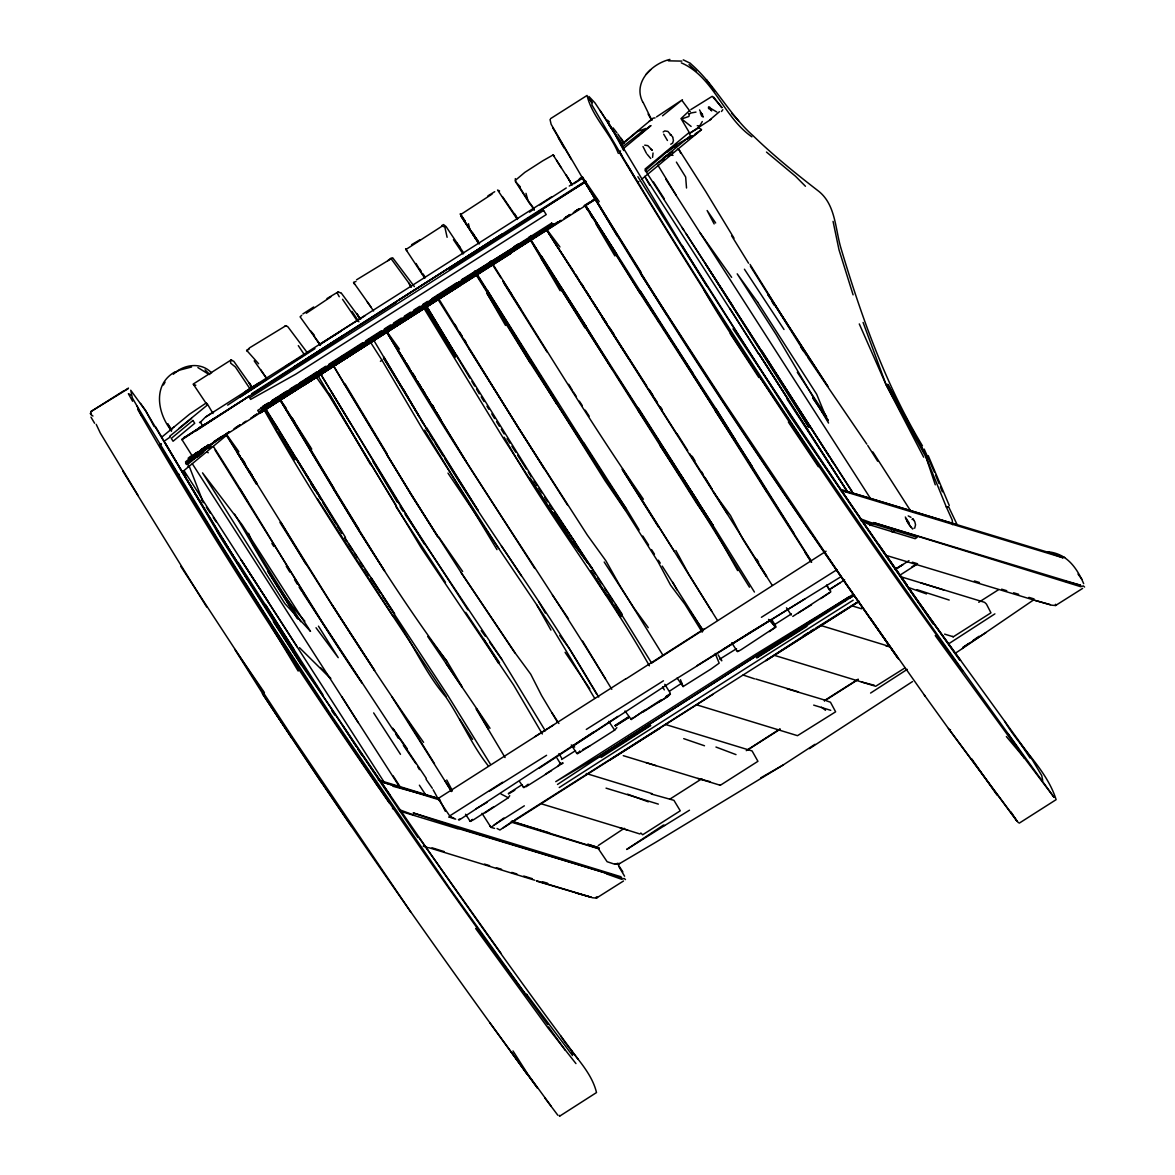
<?xml version="1.0" encoding="UTF-8"?>
<svg xmlns="http://www.w3.org/2000/svg" width="1175" height="1175" viewBox="0 0 1175 1175"><rect width="100%" height="100%" fill="white"/><g stroke="black" fill="none" stroke-linecap="round" stroke-linejoin="round"><path stroke-width="1.5" d="M708.569 107.806L708.584 106.866L709.597 107.057L711.653 110.891L708.569 107.806L708.598 108.658M550.032 119.527L551.134 124.3L581.933 177.043M464.668 220.988L460.585 213.688M515.34 180.348L524.843 172.358L542.718 160.843L553.102 154.938L554.409 155.937M652.58 157.362L653.036 153M184.739 437.276L249.291 396.034M460.159 213.968L479.062 243.578M672.629 136.917L667.87 131.424L664.756 130.924L663.17 131.967M695.982 112.095L691.267 112.932L689.373 113.916L688.932 116.442L681.324 119.057L689.328 132.584L690.283 132.922L698.743 127.737M616.376 375.324L713.019 525.401L638.51 408.239M641.726 499.346L717.396 620.341M557.846 766.438L560.783 762.766M830.563 590.717L830.725 591.921L820.87 598.56M914.679 528.236L915.545 524.814L914.782 521.671L912.623 518.689L912.05 519.438M913.092 528.309L912.608 529.029L908.892 524.403L909.23 523.095L905.293 517.015M622.251 469.486L658.617 527.281M128.31 388.587L90.974 411.529L91.062 414.584L92.942 416.053M656.546 116.883L682.44 99.713L662.538 115.811M417.83 837.481C342.674 727.017 268.855 615.553 199.677 501.226L155.467 426.643M702.283 121.524L699.698 125.945L697.245 125.74M163.398 385.003L165.058 382.198M458.426 819.665L459.807 819.004M576.602 753.381L578.071 752.852M559.256 1115.339L559.653 1116.03M775.794 626.863L740.97 649.819L737.489 651.626L736.461 650.832M457.971 828.86L399.911 811.132M669.897 59.411C651.875 63.656 632.796 82.221 642.652 101.873M339.237 296.732L337.298 293.192L338.253 291.885L341.058 293.06M721.479 111.508L722.845 109.672M645.06 170.713L670.249 148.931L676.756 145.671M645.604 170.948L852.022 491.326M775.794 627.142L775.294 626.084M199.912 422.692L205.17 417.375L213.718 411.793M528.192 784.195L523.815 787.647L519.717 781.757M867.091 522.772L868.281 521.641M650.759 69.677L646.147 74.231M658.455 702.371L668.384 696.114L670.235 693.632L665.755 696.731M208.107 444.811L185.606 463.582M688.814 111.243L681.089 118.528L691.12 126.43M208.621 448.424L210.898 446.456M485.069 812.894L508.32 797.737L509.759 795.695M184.255 437.159L181.993 439.7L215.363 417.624M710.038 119.718L719.452 111.684M597.517 897.171L596.459 898.082L592.611 897.773L536.843 881.191M1056.619 604.596L1055.561 605.507L1051.713 605.198L1035.351 600.484L887.36 555.76M515.34 178.615L515.517 181.626L529.852 203.863M829.712 592.45L792.787 616.434M161.034 443.768L160.02 444.635L161.43 444.297M619.548 151.795L620.562 150.929M641.917 179.055L701.563 129.544L699.419 128.281M227.216 434.765L182.375 471.895M622.471 146.948L645.839 128.472L637.555 131.512L620.929 145.289M623.102 148.814L651.067 125.637M667.224 151.443L670.249 148.931M162.032 436.909L173.827 427.157M191.54 418.476L169.626 436.307M188.103 458.265L190.761 456.076M197.841 451.699L185.532 461.893L187.236 464.786L221.062 436.762M186.443 463.332L204.509 448.688L186.135 463.949M620.988 144.804L653.138 118.146L655.062 117.897M650.157 125.857L638.377 135.61L639.288 135.389M178.85 428.449L207.211 405.169M173.298 427.582L189.572 414.173L206.447 402.819M178.292 475.214L179.349 474.377M637.819 182.375L638.877 181.537M577.483 753.777L614.657 730.13L616.86 727.619M598.281 845.53L624.292 828.272M175.06 371.858C152.691 384.21 157.23 412.88 171.124 430.285M598.428 848.805L607.123 861.716L614.422 864.124L619.592 863.596L615.421 863.816L619.592 863.596L655.474 842.431L782.991 765.101L814.98 744.318M503.913 817.991L490.988 827.362L482.014 813.35M663.42 158.199L667.459 155.188L663.42 157.744M579.907 751.295L576.896 753.527L571.285 744.95M492.046 194.11L460.556 214.643M306.308 313.255L330.909 296.834M596.327 758.36L810.985 620.752L827.009 611.925M649.114 121.333L651.523 119.586M955.216 653.329L962.692 648.336M227.642 405.111L266.549 379.481M667.65 151.972L676.315 144.892L692.207 135.713M200.528 450.054L204.744 447.073M1033.383 600.072L962.487 648.468M497.054 828.493L499.933 830.005L513.255 820.84M205.684 446.955L192.259 455.959L181.743 439.274M424.836 278.269L405.918 249.497L442.167 226.099L444.826 226.995L447.117 237.291M869.808 525.489L871.821 524.094L866.724 522.537M529.543 212.146L533.964 209.091M539.854 204.993L566.262 187.971M198.002 454.578L210.589 446.368M691.414 137.196L697.656 132.848M624.982 710.978L631.239 719.482L644.532 710.243M968.729 643.43L962.854 647.513L986.06 632.547M973.15 640.36L979.025 636.277M164.015 441.286L170.331 436.909M769.331 631.621L775.427 627.406L770.506 619.577M173.327 374.267C183.623 364.294 201.145 361.709 211.603 372.886M710.948 119.395L690.401 132.76M625.276 679.091L437.996 798.618L449.702 815.92L502.548 782.256M690.841 109.583L712.212 96.321L722.082 107.527M784.004 329.485L744.436 269.207M539.413 768.068L670.014 682.748L804.948 598.853M912.534 681.559L809.457 748.637M632.972 718.101L661.231 699.786M591.642 200.822L594.477 198.913M459.131 820.062L593.977 731.775M197.738 454.505L207.725 447.822M380.406 361.268L381.978 360.226L368.539 339.149M656.942 163.604L663.919 158.977M829.506 589.615L844.663 579.848M557.479 784.459L649.628 723.947M686.802 139.296L689.505 137.504M572.827 745.934L617.844 716.398M870.587 693.059L907.247 669.353M240.17 397.121L314.988 348.623M252.361 394.11L344.143 335.095M459.425 263.229L465.506 259.249M468.546 257.252L473.114 254.255M477.667 251.274L482.235 248.277M488.315 244.297L491.356 242.3M494.396 240.302L498.964 237.306M505.044 233.326L509.612 230.329M514.165 227.348L583.006 183.256M528.677 237.423L531.526 235.558M849.584 598.31L854.078 595.358L756.627 657.559M503.414 827.758L712.917 694.396M245.002 391.76L551.618 196.812M488.359 263.156L491.4 261.173M652.287 662.627L826.054 551.237M669.677 691.047L681.75 683.189M895.321 569.464L908.98 560.622M395.755 302.724L185.151 437.041M542.85 209.282L449.305 268.884M195.667 453.197L192.259 455.959L226.055 434.486M463.185 282.602L553.19 225.057M199.75 455.592L192.421 459.381L203.627 452.111M206.066 447.455L553.249 225.483L509.26 252.331M765.938 660.409L813.996 629.242L810.926 631.078M949.077 643.533L994.902 613.864M573.885 183.755L582.756 178.027M262.069 408.371L308.364 378.717M235.485 427.788L240.082 424.807M253.873 415.906L256.928 413.938M259.998 411.955L356.304 350.708M625.673 679.121L704.633 628.625M508.349 793.477L522.053 784.68M302.886 313.931L313.681 306.983M353.205 353.748L259.646 413.35L460.086 285.628M192.421 459.381L202.408 452.948M493.72 806.755L473.701 819.665L470.235 821.369L469.589 820.737M916.529 564.543L899.903 575.192M904.647 668.12L875.669 686.288L775.045 655.547M319.864 344.627L341.235 330.909L319.585 344.466M248.777 396.416L195.535 431.137M586.296 181.405L542.762 209.062M213.571 441.873L223.617 435.426M226.481 433.575L229.345 431.739M513.372 250.995L561.018 220.474M564.088 218.506L570.242 214.57M573.312 212.602L579.466 208.665M584.078 205.713L590.217 201.762M615.054 725.445L628.625 716.75M766.056 660.688L858.896 601.497L514.812 819.9M356.554 279.812L392.67 257.78L414.378 286.612M205.919 416.772L258.72 383.123M569.258 186.061L582.741 177.44M344.392 334.684L293.691 367.129L501.887 234.236L451.273 266.578M429.448 300.844L433.972 297.951M436.997 296.027L440.008 294.088M446.045 290.24L450.583 287.346M455.107 284.453L459.631 281.574M462.656 279.635L465.667 277.711M471.718 273.863L476.242 270.97M409.825 316.986L511.83 251.744M596.474 198.678L510.038 253.536M669.897 799.118L701.93 778.702M664.727 825.496L626.657 849.466L663.493 825.041L664.727 825.496L689.505 810.192M251.876 393.581L452.302 265.844M262.524 406.55L268.693 402.628M271.777 400.66L287.199 390.834M290.284 388.866L296.452 384.945M299.537 382.977L316.486 372.167M319.571 370.198L325.739 366.277M328.824 364.309L362.752 342.689M365.836 340.721L381.243 330.895M384.328 328.941L390.497 325.005M393.581 323.037L401.292 318.131M404.376 316.163L410.545 312.227M413.629 310.259L419.798 306.337M427.509 301.417L422.883 304.369L455.312 357.156M432.136 298.479L456.796 282.749M552.911 223.72L261.981 409.106L260.982 407.534M513.343 250.774L553.322 225.292M556.392 223.338L561.018 220.386M565.63 217.448L570.242 214.511L565.528 217.302M579.466 208.636L574.854 211.573L577.88 209.532M262.701 410.839L556.686 223.5M668.81 154.189L672.761 151.663M837.011 569.655L761.4 617.301M615.377 726.062L628.948 717.411M774.633 624.571L791.407 613.893M848.776 597.032L599.837 755.672L555.731 781.669L754.879 654.754L853.373 594.256M524.344 805.815L494.205 824.953M601.159 757.449L650.7 725.562M806.917 626.319L756.876 657.883M998.265 589.879L978.76 602.29M747.829 749.797L780.024 729.293M824.453 700.961L858.176 679.473M584.195 181.89L398.957 299.904M449.217 268.546L499.36 236.851M292.252 368.818L342.424 337.005M272.159 400.704L276.727 397.811M279.782 395.872L285.877 392.009M288.933 390.071L291.973 388.147M298.068 384.269L301.123 382.345M305.691 379.437L308.746 377.513M314.841 373.635L317.896 371.711M340.809 357.171L343.878 355.232M695.145 133.862L701.005 130.146M233.913 428.846L240.008 424.998M243.049 423.059L246.104 421.135M250.672 418.241L256.752 414.393M259.793 412.454L262.848 410.53M561.621 759.476L575.515 750.678M895.35 569.332L902.973 564.499L895.13 569.185M610.045 759.961L659.865 728.368M90.974 411.529L123.742 390.82M341.044 330.836L365.161 315.605M200.572 450.128L209.253 444.635M586.296 729.425L663.464 680.795M545.508 774.046L563.075 762.942L561.18 764.132M525.974 786.78L551.516 770.624M1082.601 588.425L1055.561 605.507L1055.458 604.288M623.499 881L596.459 898.082L596.357 896.848M550.576 118.631L587.059 95.454C591.95 116.589 610.339 133.069 618.329 153.396M576.235 187.648L585.517 181.787M327.017 367.173L264.683 406.007M213.894 441.712L229.36 431.959M125.064 390.218L128.457 388.088M579.363 178.776L582.447 176.852M513.974 246.662L518.381 243.886M586.927 204.523L595.607 199.089M489.446 791.157L546.581 755.305M643.048 712.021L668.384 696.114M459.146 284.277L553.249 225.483M259.264 412.836L302.944 385.503M535.095 736.563L553.543 725.034M696.775 665.784L747.594 634.074M723.051 649.349L840.845 576.793M600.381 756.538L650.436 725.225M815.509 628.273L858.896 601.159M719.746 659.16L736.519 648.703M615.215 725.783L628.875 717.279M326.988 298.538L338.253 291.885M829.286 589.527L840.169 582.815M487.904 195.873L494.704 191.701M461.423 279.812L552.882 223.661M798.589 612.748L811.514 604.831M803.318 635.763L807.886 632.958M747.623 633.868L769.889 620.356M199.53 495.116L383.637 781.375M508.569 793.933L514.812 790.173M252.552 387.853L233.766 361.268L230.814 360.123L230.564 363.09L235.397 366.982L250.525 389.615M286.083 366.027L301.99 356.495M1019.268 823.146L1056.119 799.661C1046.602 769.507 1020.267 747.976 1004.552 721.097M231.593 359.653L193.214 384.063L206.565 404.038M411.617 244.679L419.842 239.817M670.749 144.231L672.629 143.13L673.437 140.442L672.732 137.24M475.919 808.782L487.052 802.408M911.932 566.776L916.368 564.235M760.724 777.85L782.991 765.101M665.799 696.878L670.426 694.249M441.873 225.512L443.533 224.587L446.089 226.599L463.758 253.095M198.575 427.906L207.52 422.927M559.52 1116.25L596.503 1092.559C591.319 1070.763 572.328 1054.401 560.695 1035.895M944.597 634.118L953.336 636.791L990.951 612.821L986.457 604.126L984.606 602.334L901.005 576.793M623.279 755.672L720.319 785.282L757.934 761.312L752.088 750.942L665.711 724.549M471.469 820.106L472.673 819.445L470.235 821.369L465.55 814.231M173.753 373.18L179.511 370.14L191.569 366.997M387.765 260.703L391.055 258.103M582.594 749.709L589.865 745.861M677.108 678.034L683.101 686.567L710.963 669.045L719.159 663.155L715.208 653.476M284.6 326.327L286.01 325.637L287.919 326.841L307.468 352.926M301.696 315.326L300.11 316.839L320.32 345.024M668.09 156.187L671.116 154.777L672.996 155.408M631.239 719.482L631.856 718.175M454.152 818.681L449.07 817.051L450.289 816.566L455.694 819.166M891.384 531.159L892.486 532.025L894.483 531.276M670.191 135.022L671.204 134.655M355.966 281.486L353.528 282.308L354.615 284.35M497.568 189.998L517.352 219.461M286.01 325.637L249.555 347.844L246.779 350.914M924.27 694.939L949.429 729.881L950.487 729.66M392.465 808.694L394.051 808.444M249.085 349.107L246.588 350.267L258.603 363.736M449.07 817.051L451.082 816.801M668.399 60.836L681.838 61.1M199.5 422.368L200.705 422.31L202.232 425.394M892.486 532.025L893.352 531.981M859.277 323.933L886.17 384.901L926.018 457.207L946.272 506.836L947.946 506.91M568.759 179.07L571.197 183.638M644.708 145.157L647.822 145.656L652.316 150.371L650.539 148.961M826.554 700.858L830.475 702.224L835.616 711.815L797.502 735.668L697.377 705.044M193.464 384.68L195.814 385.224M885.891 645.898L889.299 646.691M494.543 828.39L490.988 827.362L489.813 825.805M380.906 781.61L438.921 798.897M861.437 681.941L874.303 685.26M658.338 804.111L606.05 788.146M651.17 793.977L673.921 800.322L680.266 810.809L642.652 834.779L640.801 832.987M697.891 778.467L710.361 781.727M1065.505 581.287L1080.692 585.297L873.495 522.581L1080.736 586.707L1083.335 585.884L1084.569 587.03M458.059 828.478L621.59 877.857L620.797 876.697L413.189 812.924L457.853 827.861L621.59 877.857M392.847 786.251L438.069 798.413M813.688 705.117L830.71 710.317M786.986 688.756L825.144 700.197M1035.351 600.484L1050.303 604.655M576.264 893.059L591.201 897.23L536.387 880.736M743.055 675.008L754.497 678.827M841.535 489.652L1047.836 552.206L1063.213 557.875L840.61 490.357L855.973 494.073L955.818 524.417M627.626 830.079L542.028 804.023M378.262 779.965L438.113 798.339M1083.673 583.652C1076.623 567.408 1066.489 553.278 1047.41 551.751M1001.629 589.174L1006.74 590.717M1013.57 592.773L1018.696 594.315M1028.933 597.385L1034.059 598.927M542.527 881.735L547.653 883.277M974.339 580.949L979.451 582.492M511.992 821.501L598.986 848.556M861.407 520.319L917.176 537.298L915.163 538.693L871.336 525.357L861.304 520.966M912.343 562.179L917.572 563.765M798.471 691.884L755.819 679.003M510.978 822.03L599.206 848.908M484.482 864.095L489.608 865.652M496.438 867.737L501.549 869.294M511.801 872.408L516.912 873.965M523.742 876.051L532.275 878.65M534.684 880.207L429.213 847.777M949.209 600.058L916.838 589.63M821.046 625.555L889.284 646.441M683.703 738.634L704.501 745.773M586.296 773.517L651.993 793.624M639.978 834L619.93 827.714M380.817 781.669L439.612 799.955M1046.617 551.721L1064.726 557.435M852.712 606.05L861.539 608.782M646.088 762.604L656.047 765.689M587.515 844.282L599.103 847.865M920.818 582.844L943.643 589.938M511.683 821.178L549.562 832.943M432.018 847.807L444.268 851.611M423.191 846.191L428.273 847.777M588.308 844.311L598.472 847.689M688.506 113.608L689.373 113.916M406.8 250.627L405.625 248.821L406.344 249.071M908.128 587.383L926.502 593.918M606.403 873.848L621.634 879.282L624.233 878.445L625.482 879.59M859.924 518.63L873.612 523.58M736.005 754.614L715.957 747.036M677.534 149.24L679.121 149.812L705.778 191.598L734.008 238.172M398.413 809.325L413.894 815.053M627.626 794.183L648.306 801.835M681.309 62.862C713.666 76.83 723.345 117.162 751.883 136.829M614.657 730.13L608.753 721.303M952.543 636.439L953.336 636.791M719.526 784.929L720.319 785.282M683.248 59.852L690.445 63.332M500.961 793.992L508.32 797.737M908.216 515.913L910.977 517.308M498.494 190.423L499.581 190.967M515.517 181.626L520.305 186.898M737.357 650.553L738.517 651.376M197.899 367.569L208.357 374.061M130.792 395.094L128.369 393.713L132.628 401.262M710.699 108.394L716.75 111.963M682.146 100.653L690.268 111.684M522.567 786.383L524.138 787.382M207.314 452.169L208.254 452.786M702.577 114.313L700.315 112.771L701.695 116.09L703.34 116.971L699.551 109.921M821.472 707.218L825.511 710.288M572.489 745.317L574.648 747.109M905.543 518.366L911.007 527.34M690.548 63.641C714.841 84.483 729.043 114.562 753.146 135.771C773.312 155.408 795.211 173.092 817.447 190.291C835.807 203.76 835.058 228.64 841.006 248.38C861.437 316.721 885.495 384.533 922.463 445.883M766.482 152.06L795.534 176.279L805.448 186.267M689.035 64.581L696.496 71.323M607.402 120.158L609.355 121.906M609.091 125.108L622.882 144.363M299.463 647.675L330.586 678.46M205.052 369.875L209.811 374.561M650.7 158.463L647.014 154.116M320.746 667.841L330.674 678.269M731.599 113.299L738.634 120.878M768.582 619.387L774.354 625.776M341.426 293.265L360.519 319.101M310.523 330.733L314.43 335.301M304.854 621.178C276.007 589.439 256.782 550.59 234.603 514.195M1006.358 736.549L1024.571 758.272L1054.078 797.355C891.135 572.71 731.643 344.907 591.906 104.898L592.082 103.429L588.866 97.775L591.95 102.519L588.925 96.482L595.02 102.959L608.9 123.904L681.941 245.634L789.835 415.686L933.229 624.145M731.584 235.705L748.548 263.2M1018.299 822.618L949.429 729.881M475.64 928.456L548.226 1028.272L575.941 1063.581M411.529 286.744L391.231 258.867M502.489 196.666L517.646 218.844L514.474 213.556M557.817 1115.207L544.686 1097.773M612.968 127.767L616.904 132.819M403.363 745.347L415.891 763.632M462.025 686.597L447.308 661.833L427.744 636.498L490.019 728.294M683.101 686.567L680.501 679.738M331.365 708.246C410.942 827.038 492.501 944.582 578.056 1059.174M462.95 218.036L464.947 220.65M423.793 308.041L503.179 437.937L529.47 478.592L573.341 543.79L592.244 568.421L622.339 614.525M948.431 728.485L1016.772 820.884L1010.999 811.984M456.546 242.652L460.394 247.719M690.43 611.778L703.076 630.255M713.754 97.158L721.729 107.703M489.828 1022.764L537.504 1088.065C442.578 958.859 350.267 827.685 262.407 693.558L291.767 738.12M1077.989 574.061L1081.969 579.348M546.948 229.683L559.946 246.985M475.875 237.849L477.784 240.39M618.902 866.636L624.571 876.212M530.057 203.334L532.921 207.167M912.623 518.689L913.783 520.231M316.031 627.744L338.209 657.648L318.469 626.158M665.843 179.246L700.109 232.856L731.643 277.373M962.898 671.41C840.61 504.046 726.414 330.821 619.739 153.088M559.77 635.543L569.229 648.336L596.827 694.352M503.282 964.308C381.552 796.577 267.019 623.543 160.123 445.971M481.192 630.608L485.378 636.292M547.814 1024.791L503.194 963.764M344.304 384.181L411.984 496.012L461.07 572.489L515.076 652.889L530.733 674.2L541.587 695.527L557.479 722.096M254.197 360.872L267.239 379.246M279.958 522.42C326.606 596.474 372.857 670.998 423.587 742.365M557.875 247.881L546.654 229.815L713.519 492.252L730.512 515.575L742.776 539.031L766.232 576.426M648.233 627.656L634.192 608.356L604.2 562.017M637.878 176.691C740.852 340.823 845.853 504.016 960.548 660.321M367.158 301.711L373.591 311.008M550.928 1105.881L528.104 1074.64L513.005 1050.949M600.117 110.509L614.525 133.377L623.793 150.547M140.515 403.407L145.377 410.148L154.189 426.613M573.15 542.879L587.559 562.928M386.854 331.585L399.412 349.122M500.932 953.219L418.564 837.129M906.336 585.047L959.813 660.365M935.241 635.572L1024.571 758.272L1008.033 733.626M925.107 696.114L840.859 576.558M468.458 223.72L469.78 229.36L479.518 243.548M342.542 299.302L357.508 321.304M489.549 642.137L502.063 659.704L545.332 730.85M447.308 661.833C384.739 577.601 332.026 486.729 278.328 396.724L311.772 449.114M226.364 434.177L238.877 451.743M548.49 1026.818L565.234 1050.259M370.933 306.925L353.763 282.72M511.081 1051.757L526.885 1074.009M490.93 261.07C540.941 340.926 589.747 421.752 643.401 499.243M407.196 748.71L392.729 728.25L426.231 778.291M807.695 357.376L866.797 444.106M389.483 803.157C300.624 675.126 215.48 544.304 137.607 409.252M90.225 413.409L91.062 414.584M534.757 568.465L466.152 461.525L386.707 331.673C456.546 454.167 538.826 568.876 611.793 689.314M260.63 369.64L266.975 378.967M878.503 544.201L907.115 585.062M971.534 758.639L997.12 795.181M898.008 658.499L811.808 534.038M313.813 335.742L320.217 345.024L317.441 340.941M314.048 373.929L328.457 394.477L396.445 505.867M280.105 399.559L286.054 408.092M828.111 420.048L812.762 397.899L827.861 420.283M870.822 618.843L898.434 658.72C787.279 501.857 680.868 341.543 582.051 176.617L599.235 201.659M570.389 423.837L573.459 428.288M576.543 432.738L600.543 470.117M554.277 512.183L574.825 541.837L591.686 568.656M592.244 568.421L554.673 512.138L553.601 513.402L573.341 543.79M438.437 536.578L462.642 571.505M316.016 372.46L421.061 547.623L513.622 685.054L542.336 733.978M426.026 779.201L432.327 788.293M737.65 570.58L712.902 526.797L696.525 503.106L530.483 240.141L560.123 290.724M273.378 621.737L301.387 664.918L331.218 708.07M360.196 751.838L389.953 794.946M572.063 184.607L553.102 154.938M687.845 488.506L690.841 492.854M422.897 273.76L424.66 276.316M213.439 446.573C263.802 524.755 309.113 606.359 362.032 682.983L302.856 593.037M410.618 911.815L292.913 737.797L180.833 566.453M706.498 79.68L714.429 91.253M715.663 222.956L707.13 210.516L714.15 223.94M867.737 445.487L877.666 461.217M617.888 134.097L624.219 143.35L621.134 138.312M596.812 223.162L616.581 254.138L585.326 205.111C661.76 323.507 735.007 443.959 811.675 562.149M453.447 239.685L463.082 253.991M423.984 305.25L436.703 323.83L456.062 355.643L436.542 324.241L455.68 356.436L424.88 306.881L435.984 325.607M649.393 665.814C605.008 587.015 548.417 516.104 504.178 437.232M565.087 652.345L589.865 688.917M488.389 765.997C471.425 744.642 461.055 719.364 445.81 696.907C424.601 672.203 412.234 641.785 393.331 615.465M171.873 429.859L167.761 423.867L171.462 431.284M331.747 710.669L334.802 715.134M264.434 692.589L234.75 649.305L262.701 693.647L321.715 782.829M704.031 290.181C738.913 351.075 782.3 406.477 818.857 466.328M811.235 533.523C731.482 417.566 654.739 299.493 582.815 178.512L617.448 236.292M594.741 698.42L552.882 628.816L447.983 473.114M797.296 372.284L826.627 416.596M609.193 483.586L626.451 508.922L639.2 530.013M321.686 782.418L351.619 826.422M446.28 696.584C383.256 601.057 318.19 506.675 262.392 406.712L275.978 426.892L263.773 406.565M800.763 347.11L803.729 351.501M849.731 502.592L732.994 328.838M698.846 504.545L712.931 525.357L754.423 592.053M552.397 594.991L568.524 618.887M465.697 612.366L499.551 662.729M607.181 121.04L611.426 127.341M751.28 466.783L754.277 471.248M756.289 474.23L811.176 560.872M419.563 268.825L421.193 271.263M357.038 313.989L360.549 319.203M298.303 345.626L304.589 355.056M502.063 659.704L405.037 514.268M788.366 422.06L818.343 466.695M642.666 296.32L639.626 291.797L641.594 294.852M644.693 299.331L716.06 408.988L793.992 533.435M654.46 398.002L657.413 402.393M660.365 406.8L662.333 409.722M445.707 662.832L461.775 686.743M264.155 407.519L276.287 425.629L341.954 533.112M669.074 337.489L672.071 341.969M674.068 344.965L678.063 350.943M680.046 353.939L709.656 400.469M715.076 410.56L752.235 467.474L767.055 492.222M606.814 323.478L601.776 315.928L606.638 323.58M609.825 327.987L613.864 334.023M201.366 499.713L203.348 502.68M206.33 507.145L210.296 513.078M213.277 517.543L216.259 521.994M1020.164 743.085L1030.137 758.051M626.789 164.221L628.684 167.085M841.535 577.189L723.007 400.337L640.448 273.555M501.387 545.905L521.377 575.867M461.07 572.489L514.944 652.947M370.815 578.688L380.612 593.39M382.58 596.327L447.249 694.543L490.386 764.176M247.675 501.681L239.832 488.506M584.974 205.566L639.978 293.133L752.235 467.474M621.12 616.449L590.731 570.595L605.992 595.035M467.9 609.84L398.868 503.341L318.66 370.742L350.003 422.75M213.013 413.527L207.197 403.671M373.665 712.902L400.484 754.335M681.926 227.363L683.923 230.388M685.921 233.399L732.818 305.911M786.486 607.798L791.23 614.995M529.69 238.158L586.002 326.283L561.812 288.139M677.96 556.127L679.899 559.05M608.459 594.109L613.306 601.468M615.259 604.405L651.699 663.185M351.986 311.375L358.904 321.803M394.668 613.791L344.76 537.768L346.684 540.794M762.369 352.662L853.021 493.324M573.811 271.645L558.184 247.969L600.792 314.415M575.765 274.612L577.718 277.564M755.496 559.183L772.225 585.326M541.381 258.75L611.852 368.671M637.658 409.62L661.011 445.046L749.474 587.177M731.673 642.813L736.417 650.01M574.825 541.837L531.761 476.228L456.414 354.938M592.67 570.154L595.637 574.648M597.605 577.645L601.556 583.637M604.523 588.132L607.475 592.641M445.501 582.359L395.769 506.396M297.246 646.984L241.066 559.829L268.326 601.938M519.409 186.913L534.302 210.193M658.338 560.196L660.277 563.148M662.215 566.086L703.223 630.828M216.964 530.894L220.929 536.96M222.927 539.986L237.82 562.693M375.368 782.359L378.365 786.912M750.399 266.24L806.77 355.863M787.661 398.751L758.83 353.572L846.999 490.988L644.693 176.353L649.716 185.151M540.808 256.738L542.762 259.719M544.701 262.701L553.469 276.096M555.408 279.077L712.931 525.357M660.1 445.678L679.914 475.919M511.654 294.323L502.9 280.972L520.966 309.568M573.444 392.083L576.396 396.592M579.348 401.116L582.301 405.625M585.238 410.148L589.174 416.17M444.87 458.867C492.134 535.976 546.698 608.371 592.303 686.508M419.372 785.194L425.365 794.344M846.984 491.062L787.074 399.133M730.189 333.568L758.844 377.498M578.35 279.136L677.299 434.677M716.192 411.044L719.188 415.642M722.17 420.239L726.165 426.378M728.162 429.448L752.088 466.269M534.038 481.06L536.931 485.51M538.855 488.462L541.748 492.913M544.642 497.363L547.535 501.813M549.459 504.78L552.353 509.216M617.272 863.287L622.867 871.909M392.024 696.966L451.479 791.318M646.647 385.929L608.591 326.65M648.6 388.94L653.491 396.489M680.619 474.671L697.686 501.079M702.18 632.165L684.922 604.244L670.572 585.15L658.088 561.812L625.57 510.582L605.11 480.766L476.066 274.73M552.074 712.961L558.889 723.477M400.146 506.719L403.084 511.242M317.441 498.685L392.832 615.891M331.864 604.435L374.561 670.382L331.864 604.435L226.143 434.309M667.429 140.486L663.699 134.17M601.967 317.206L628.361 358.14M583.975 442.975L626.393 509.039M625.732 510.435L530.278 362.913L486.979 293.309L505.514 325.431M184.255 471.087L199.691 495.013M872.878 451.949L910.831 511.198M700.109 232.856L870.822 499.037M653.462 181.978L664.36 198.898M761.899 350.855L829.579 457.09M586.193 206.447L596.636 222.824M644.532 299.434L647.469 304.002M650.407 308.584L653.344 313.167M657.266 319.262L659.219 322.317M663.141 328.412L665.094 331.468M472.394 233.296L475.611 238.319L460.762 215.759L478.563 243.431M642.828 536.035L648.644 545.097M651.552 549.636L654.46 554.159M436.733 295.557L518.542 428.111L567.349 504.795M530.175 478.063L553.175 513.842M192.362 463.802L399.236 786.383M238.158 562.458L322.993 694.866M342.512 725.166L356.113 746.316M358.052 749.342L361.929 755.378M640.566 291.327L693.03 373.386M546.522 229.771L557.2 246.486M498.729 548.534L423.587 430.917L381.978 360.226M459.763 719.306L472.614 739.369M215.04 450.054L322.567 622.574L393.654 730.747M393.111 775.852L401.028 788.19M804.669 551.912L811.176 562.105M492.266 264.302L500.976 277.946M384.504 570.771L358.522 530.057L279.988 399.779L297.774 428.258M371.55 578.262L394.33 613.967M310.934 483.88L314.885 490.078M348.623 543.834L352.471 549.9M354.409 552.926L357.303 557.479M360.196 562.017L363.09 566.57M365.028 569.596L368.877 575.662M240.243 456.517L237.291 451.876L253.007 477.491M243.196 461.143L246.162 465.785M249.115 470.426L252.067 475.053M556.568 160.388L561.444 168.054M826.539 585.268L829.447 589.85L826.877 585.312M712.902 526.797L680.487 475.42M476.507 274.157L531.408 361.636M583.725 443.107L474.964 270.793M386.546 454.49L437.834 536.872L411.984 496.012L331.6 362.664L344.363 384.225M257.222 483.909L237.335 452.669L256.444 484.306M581.919 177.645L641.3 272.688M572.063 184.974L566.218 174.913M677.153 433.839L687.727 450.568M689.652 453.609L712.285 489.623L705.044 477.52M771.828 619.798L775.588 625.746M472.482 232.503L475.023 236.513M622.442 468.84L630.153 481.045M632.091 484.085L640.757 497.818M674.421 551.383L622.456 469.692M531.335 361.856L557.405 402.966L476.492 274.304M507.057 438.583L509.95 443.151M511.874 446.192L515.722 452.272M517.646 455.312L526.327 469.001M528.251 472.042L531.144 476.609M404.67 360.417L385.444 330.116L440.493 419.754L431.122 404.376M406.623 363.516L409.576 368.172M412.513 372.813L415.465 377.469M252.669 388.191L249.203 382.712L251.891 388.587M271.895 543.423L273.834 546.478M729.925 308.54L758.492 353.822M756.788 559.241L758.624 562.135M541.675 256.297L561.591 287.86M547.109 352.074L503.532 282.705M544.392 469.045L436.762 297.407M478.137 510.435L425.879 427.92L427.773 431.005M300.785 621.678L253.242 544.598L248.571 533.347M298.068 619.254L268.047 571.564L296.908 617.933M265.462 604.479L294.029 649.79M788.263 325.769L750.017 264.375M831.518 460.174L833.457 463.244M436.219 323.257L456.091 354.923L426.466 305.985L470.015 378.277M264.037 407.534L277.373 428.743M279.283 431.783L319.541 495.85M341.91 696.79L358.228 722.713M122.876 471.16L206.712 607.034M640.654 273.188L666.328 314.136M716.06 408.988L735.3 439.744M581.566 283.704L584.445 288.316M586.369 291.385L590.217 297.51M592.141 300.58L600.807 314.401M664.786 684.305L670.088 692.795M466.152 461.525L397.87 350.062L440.992 419.813M403.025 389.116L383.447 357.832L426.231 428.067L383.887 356.965M477.99 510.479L426.569 427.597M424.601 544.466L330.748 390.702M333.333 488.521L384.519 570.888M225.762 434.295L256.693 483.512L254.858 480.502M301.387 664.918L221.399 538.796L165.22 443.034M244.958 582.932L271.748 625.746M715.986 409.943L735.139 440.625M713.225 491.121L727.501 514.004M602.408 473.114L605.213 477.623M299.625 431.225L301.476 434.192M307.968 444.576L310.743 449.041M345.494 537.43L295.836 457.516M318.822 496.261L320.746 499.331M322.67 502.415L336.109 523.933M338.033 527.002L341.881 533.156M395.549 733.788L398.384 738.341M676.389 162.106L685.657 177.014L686.523 188M552.617 127.561L571.373 159.492M454.798 324.3L456.678 327.326M459.498 331.849L462.318 336.388M464.213 339.413L466.093 342.439M421.017 387.06L417.228 380.964L424.733 393.272M422.912 390.115L424.821 393.17M432.4 405.36L434.295 408.401M387.251 454.108L345.053 383.858M263.92 405.742L317.882 494.719M275.317 428.434L294.837 459.836M407.945 721.024L434.471 763.662M199.677 501.226L145.744 411L130.733 390.232L132.29 397.796L137.093 406.153L219.563 542.174L272.306 625.364L330.175 713.651L448.674 886.861L527.046 996.209L526.459 994.079L572.519 1055.517L571.491 1050.641M169.156 459.924L177.572 473.98M713.519 492.252L766.688 576.176M529.793 238.275L585.091 328.031M662.817 655.033L620.106 586.046L605.977 560.916L587.294 535.036L518.542 428.111L469.001 348.637M606.638 594.594L620.532 617.051M481.221 396.93L484.085 401.556M486.949 406.197L488.873 409.282M491.738 413.908L494.602 418.55M496.526 421.634L499.39 426.275M501.299 429.36L504.178 433.986M429.345 401.13L417.066 381.302L429.242 401.307M431.24 404.185L438.804 416.391L435.998 411.749M649.746 390.335L653.52 396.46M286.245 566.188L289.917 572.166M294.514 579.627L297.275 584.107M299.111 587.089L301.872 591.568M844.032 599.691L845.06 601.35M711.492 403.48L713.342 406.491M429.668 434.104L433.472 440.302M435.367 443.386L442.975 455.768M496.996 549.65L424.66 430.109M556.979 758.081L560.563 763.897M310.391 449.966L359.183 529.719M242.153 458.647L244.943 463.17M619.915 152.324L621.692 155.218M639.978 293.133L616.552 254.828L596.033 224.072L614.892 255.944M585.708 206.859L587.588 209.943M590.408 214.555L592.303 217.639M692.163 456.238L694.983 460.85M680.281 474.524L683.953 480.531M685.803 483.542L694.072 497.054M585.855 326.062L608.577 363.178M906.88 521.098L908.892 524.403M657.853 165.102L676.066 194.991M531.188 362.238L556.597 403.877M432.473 405.213L434.353 408.298M426.613 396.357L429.433 400.969M431.313 404.053L434.118 408.665M483.557 638.759L498.567 663.376M682.073 245.355L706.895 286.215M532.378 242.858L529.572 238.217L531.159 241.492M534.258 245.942L537.063 250.569M373.562 339.913L419.431 416.993L403.172 388.808M476.081 708.907L505.074 757.537M445.119 780.993L451.538 791.553M222.457 538.238L247.279 579.099L180.186 468.517M568.729 384.298L572.504 390.526M605.522 678.959L582.668 641.168M558.918 753.63L561.723 758.272M271.117 626.128L298.186 671.072M701.402 471.483L703.223 474.494M718.131 654.872L721.7 660.82L721.288 659.395M507.101 324.388L530.278 362.913M138.165 495.63L100.316 433.017L96.203 424.337M373.033 461.657L397.253 502.151M291.855 417.918L333.862 488.212M280.707 522.097L305.676 563.78M471.88 381.39L474.656 386.061M476.521 389.16L479.297 393.831M292.619 418.653L295.336 423.206M767.862 294.602L769.684 297.642M771.49 300.697L774.207 305.265M592.376 686.362L598.721 697.039M646.294 153.102L643.004 146.523M564.25 148.167L558.287 137.754M638.143 492.913L640.889 497.568M416.038 263.494L422.354 274.142M445.31 811.264L439.156 798.515L438.231 799.308M417.668 766.629L419.446 769.625M90.974 417.125L94.588 423.25M423.117 423.235L421.267 420.107L424.058 424.792M629.55 168.568L635.602 178.938M535.873 368.583L487.449 290.651L504.075 320.129M538.62 373.283L542.277 379.569M539.002 602.188L545.332 613.056M370.61 464.712L329.279 393.566M662.582 686.89L664.33 689.901M711.727 611.264L688.477 573.723L675.86 550.473M476.609 708.598L488.477 729.278M648.086 114.034L651.626 120.217M476.683 239.553L479.062 243.754M536.784 604.934L550.928 630.094M408.68 282.852L411.059 287.141M356.936 313.681L360.005 319.218M651.846 120.261L643.092 102.298M433.149 789.776L437.218 797.208M924.182 449.1L934.331 472.027M891.502 391.275L894.058 396.093M900.05 407.314L902.606 412.131M907.746 421.752L909.45 424.968M672.878 582.301L676.918 589.894M446.735 779.98L452.39 790.746M923.697 457.207L886.17 384.901L863.096 322.435M137.093 406.153L141.837 416.376M948.504 506.572L957.478 525.387M188.852 465.359L202.085 499.331M679.121 149.812L680.722 153.293M946.272 506.836L952.235 520.114L952.602 524.696M183.99 471.146L186.076 475.802M949.268 505.47L928.235 455.636M935.667 475.317L939.031 483.557M940.367 486.861L942.379 491.811M926.018 457.207L935.285 484.82M853.094 294.866L839.023 249.893L833.06 221.355M525.989 193.346L527.648 199.456M188.103 466.313L188.323 467.239M1042.724 780.391L1041.711 775.544L1031.092 757.743L934.654 624.483A1366.026 188.969 57.5 0 1 849.716 502.548M579.672 751.251L579.745 752.103M460.306 285.349A557.978 9.943 -32.7 0 0 303.708 385.371A1208.414 18.492 -32.6 0 1 510.831 253.374A557.978 9.943 -32.7 0 0 461.79 284.409M557.817 221.899A4681.2 189.058 -32.8 0 1 264.933 408.562M746.272 750.649A3705.216 1121.508 -35.1 0 1 779.965 728.955M824.409 700.594A3705.216 1121.508 -35.1 0 1 858.147 679.238M559.241 787.544A5854.012 638.216 -31.6 0 1 853.182 600.19M192.935 420.459L171.286 438.378L173.063 441.242L194.727 423.294L192.935 420.459M688.756 132.834L645.06 169.053L646.779 171.947L690.518 135.683L688.756 132.834M887.845 384.416L926.884 457.016L887.845 384.416M266.093 404.611L263.068 406.565L266.079 404.567M543.614 210.487L249.629 397.84L250.627 399.412L295.689 374.238L546.228 214.584L543.614 210.487M551.692 223.088L257.707 410.442L258.706 411.999L552.691 224.645L551.692 223.088M310.45 631.298L284.835 603.553L202.526 472.849L242.109 524.77L310.45 631.298M757.669 302.239L737.195 273.834L776.132 334.537L828.537 423.059L816.684 394.257L757.669 302.239M827.714 386.222L768.156 294.484L827.714 386.222M790.496 396.298L705.529 263.978L808.973 427.524L790.496 396.298"/></g></svg>
